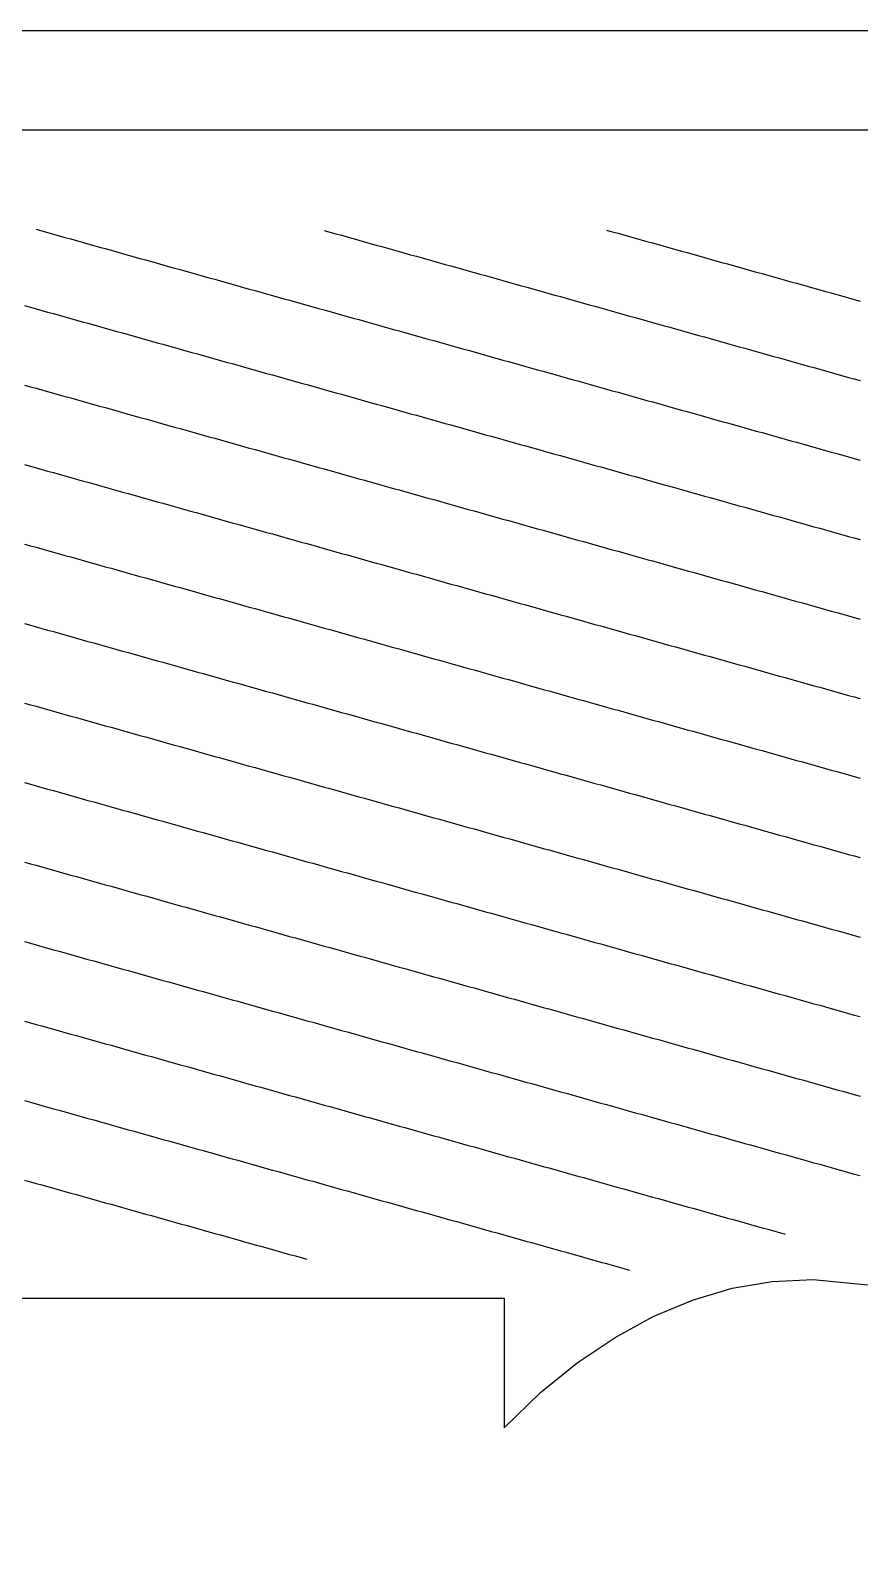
# Model space of a CAD drawing. Header units: millimetres. Extents: x 7 to 193, y 7 to 313.
# Drawn here: x 126.2 to 159.6, y 251.9 to 313 of the extents above; entities that cross this region are included whole.
import ezdxf

# ---------------------------------------------------------------- set-up
doc = ezdxf.new("R2010")
doc.units = ezdxf.units.MM
doc.layers.add('STUDY_GUIDES', color=7, linetype='Continuous')
doc.layers.add('STUDY_LETTER_BOUNDARY', color=7, linetype='Continuous')

msp = doc.modelspace()

# ---------------------------------------------------------------- linework, layer by layer
at = {"layer": 'STUDY_GUIDES'}
for points in [[(19, 313), (181, 313)], [(20, 309), (180, 309)], [(126.448, 304.9946), (126.68, 304.9296), (126.912, 304.8646), (127.144, 304.7997), (127.376, 304.7347), (127.608, 304.6698), (127.84, 304.6048), (128.072, 304.5398), (128.304, 304.4749), (128.536, 304.4099), (128.768, 304.345), (129, 304.28), (129.232, 304.215), (129.464, 304.1501), (129.696, 304.0851), (129.928, 304.0202), (130.16, 303.9552), (130.392, 303.8902), (130.624, 303.8253), (130.856, 303.7603), (131.088, 303.6954), (131.32, 303.6304), (131.552, 303.5654), (131.784, 303.5005), (132.016, 303.4355), (132.248, 303.3706), (132.48, 303.3056), (132.712, 303.2406), (132.944, 303.1757), (133.176, 303.1107), (133.408, 303.0458), (133.64, 302.9808), (133.872, 302.9158), (134.104, 302.8509), (134.336, 302.7859), (134.568, 302.721), (134.8, 302.656), (135.032, 302.591), (135.264, 302.5261), (135.496, 302.4611), (135.728, 302.3962), (135.96, 302.3312), (136.192, 302.2662), (136.424, 302.2013), (136.656, 302.1363), (136.888, 302.0714), (137.12, 302.0064), (137.352, 301.9414), (137.584, 301.8765), (137.816, 301.8115), (138.048, 301.7466), (138.28, 301.6816), (138.512, 301.6166), (138.744, 301.5517), (138.976, 301.4867), (139.208, 301.4218), (139.44, 301.3568), (139.672, 301.2918), (139.904, 301.2269), (140.136, 301.1619), (140.368, 301.097), (140.6, 301.032), (140.832, 300.967), (141.064, 300.9021), (141.296, 300.8371), (141.528, 300.7722), (141.76, 300.7072), (141.992, 300.6422), (142.224, 300.5773), (142.456, 300.5123), (142.688, 300.4474), (142.92, 300.3824), (143.152, 300.3174), (143.384, 300.2525), (143.616, 300.1875), (143.848, 300.1226), (144.08, 300.0576), (144.312, 299.9926), (144.544, 299.9277), (144.776, 299.8627), (145.008, 299.7978), (145.24, 299.7328), (145.472, 299.6678), (145.704, 299.6029), (145.936, 299.5379), (146.168, 299.473), (146.4, 299.408), (146.632, 299.343), (146.864, 299.2781), (147.096, 299.2131), (147.328, 299.1482), (147.56, 299.0832), (147.792, 299.0182), (148.024, 298.9533), (148.256, 298.8883), (148.488, 298.8234), (148.72, 298.7584), (148.952, 298.6934), (149.184, 298.6285), (149.416, 298.5635), (149.648, 298.4986), (149.88, 298.4336), (150.112, 298.3686), (150.344, 298.3037), (150.576, 298.2387), (150.808, 298.1738), (151.04, 298.1088), (151.272, 298.0438), (151.504, 297.9789), (151.736, 297.9139), (151.968, 297.849), (152.2, 297.784), (152.432, 297.719), (152.664, 297.6541), (152.896, 297.5891), (153.128, 297.5242), (153.36, 297.4592), (153.592, 297.3942), (153.824, 297.3293), (154.056, 297.2643), (154.288, 297.1994), (154.52, 297.1344), (154.752, 297.0694), (154.984, 297.0045), (155.216, 296.9395), (155.448, 296.8746), (155.68, 296.8096), (155.912, 296.7446), (156.144, 296.6797), (156.376, 296.6147), (156.608, 296.5498), (156.84, 296.4848), (157.072, 296.4198), (157.304, 296.3549), (157.536, 296.2899), (157.768, 296.225), (158, 296.16), (158.232, 296.095), (158.464, 296.0301), (158.696, 295.9651), (158.928, 295.9002), (159.16, 295.8352), (159.392, 295.7702), (159.624, 295.7053)], [(138.048, 304.9466), (138.28, 304.8816), (138.512, 304.8166), (138.744, 304.7517), (138.976, 304.6867), (139.208, 304.6218), (139.44, 304.5568), (139.672, 304.4918), (139.904, 304.4269), (140.136, 304.3619), (140.368, 304.297), (140.6, 304.232), (140.832, 304.167), (141.064, 304.1021), (141.296, 304.0371), (141.528, 303.9722), (141.76, 303.9072), (141.992, 303.8422), (142.224, 303.7773), (142.456, 303.7123), (142.688, 303.6474), (142.92, 303.5824), (143.152, 303.5174), (143.384, 303.4525), (143.616, 303.3875), (143.848, 303.3226), (144.08, 303.2576), (144.312, 303.1926), (144.544, 303.1277), (144.776, 303.0627), (145.008, 302.9978), (145.24, 302.9328), (145.472, 302.8678), (145.704, 302.8029), (145.936, 302.7379), (146.168, 302.673), (146.4, 302.608), (146.632, 302.543), (146.864, 302.4781), (147.096, 302.4131), (147.328, 302.3482), (147.56, 302.2832), (147.792, 302.2182), (148.024, 302.1533), (148.256, 302.0883), (148.488, 302.0234), (148.72, 301.9584), (148.952, 301.8934), (149.184, 301.8285), (149.416, 301.7635), (149.648, 301.6986), (149.88, 301.6336), (150.112, 301.5686), (150.344, 301.5037), (150.576, 301.4387), (150.808, 301.3738), (151.04, 301.3088), (151.272, 301.2438), (151.504, 301.1789), (151.736, 301.1139), (151.968, 301.049), (152.2, 300.984), (152.432, 300.919), (152.664, 300.8541), (152.896, 300.7891), (153.128, 300.7242), (153.36, 300.6592), (153.592, 300.5942), (153.824, 300.5293), (154.056, 300.4643), (154.288, 300.3994), (154.52, 300.3344), (154.752, 300.2694), (154.984, 300.2045), (155.216, 300.1395), (155.448, 300.0746), (155.68, 300.0096), (155.912, 299.9446), (156.144, 299.8797), (156.376, 299.8147), (156.608, 299.7498), (156.84, 299.6848), (157.072, 299.6198), (157.304, 299.5549), (157.536, 299.4899), (157.768, 299.425), (158, 299.36), (158.232, 299.295), (158.464, 299.2301), (158.696, 299.1651), (158.928, 299.1002), (159.16, 299.0352), (159.392, 298.9702), (159.624, 298.9053)], [(149.416, 304.9635), (149.648, 304.8986), (149.88, 304.8336), (150.112, 304.7686), (150.344, 304.7037), (150.576, 304.6387), (150.808, 304.5738), (151.04, 304.5088), (151.272, 304.4438), (151.504, 304.3789), (151.736, 304.3139), (151.968, 304.249), (152.2, 304.184), (152.432, 304.119), (152.664, 304.0541), (152.896, 303.9891), (153.128, 303.9242), (153.36, 303.8592), (153.592, 303.7942), (153.824, 303.7293), (154.056, 303.6643), (154.288, 303.5994), (154.52, 303.5344), (154.752, 303.4694), (154.984, 303.4045), (155.216, 303.3395), (155.448, 303.2746), (155.68, 303.2096), (155.912, 303.1446), (156.144, 303.0797), (156.376, 303.0147), (156.608, 302.9498), (156.84, 302.8848), (157.072, 302.8198), (157.304, 302.7549), (157.536, 302.6899), (157.768, 302.625), (158, 302.56), (158.232, 302.495), (158.464, 302.4301), (158.696, 302.3651), (158.928, 302.3002), (159.16, 302.2352), (159.392, 302.1702), (159.624, 302.1053)], [(125.984, 301.9245), (126.216, 301.8595), (126.448, 301.7946), (126.68, 301.7296), (126.912, 301.6646), (127.144, 301.5997), (127.376, 301.5347), (127.608, 301.4698), (127.84, 301.4048), (128.072, 301.3398), (128.304, 301.2749), (128.536, 301.2099), (128.768, 301.145), (129, 301.08), (129.232, 301.015), (129.464, 300.9501), (129.696, 300.8851), (129.928, 300.8202), (130.16, 300.7552), (130.392, 300.6902), (130.624, 300.6253), (130.856, 300.5603), (131.088, 300.4954), (131.32, 300.4304), (131.552, 300.3654), (131.784, 300.3005), (132.016, 300.2355), (132.248, 300.1706), (132.48, 300.1056), (132.712, 300.0406), (132.944, 299.9757), (133.176, 299.9107), (133.408, 299.8458), (133.64, 299.7808), (133.872, 299.7158), (134.104, 299.6509), (134.336, 299.5859), (134.568, 299.521), (134.8, 299.456), (135.032, 299.391), (135.264, 299.3261), (135.496, 299.2611), (135.728, 299.1962), (135.96, 299.1312), (136.192, 299.0662), (136.424, 299.0013), (136.656, 298.9363), (136.888, 298.8714), (137.12, 298.8064), (137.352, 298.7414), (137.584, 298.6765), (137.816, 298.6115), (138.048, 298.5466), (138.28, 298.4816), (138.512, 298.4166), (138.744, 298.3517), (138.976, 298.2867), (139.208, 298.2218), (139.44, 298.1568), (139.672, 298.0918), (139.904, 298.0269), (140.136, 297.9619), (140.368, 297.897), (140.6, 297.832), (140.832, 297.767), (141.064, 297.7021), (141.296, 297.6371), (141.528, 297.5722), (141.76, 297.5072), (141.992, 297.4422), (142.224, 297.3773), (142.456, 297.3123), (142.688, 297.2474), (142.92, 297.1824), (143.152, 297.1174), (143.384, 297.0525), (143.616, 296.9875), (143.848, 296.9226), (144.08, 296.8576), (144.312, 296.7926), (144.544, 296.7277), (144.776, 296.6627), (145.008, 296.5978), (145.24, 296.5328), (145.472, 296.4678), (145.704, 296.4029), (145.936, 296.3379), (146.168, 296.273), (146.4, 296.208), (146.632, 296.143), (146.864, 296.0781), (147.096, 296.0131), (147.328, 295.9482), (147.56, 295.8832), (147.792, 295.8182), (148.024, 295.7533), (148.256, 295.6883), (148.488, 295.6234), (148.72, 295.5584), (148.952, 295.4934), (149.184, 295.4285), (149.416, 295.3635), (149.648, 295.2986), (149.88, 295.2336), (150.112, 295.1686), (150.344, 295.1037), (150.576, 295.0387), (150.808, 294.9738), (151.04, 294.9088), (151.272, 294.8438), (151.504, 294.7789), (151.736, 294.7139), (151.968, 294.649), (152.2, 294.584), (152.432, 294.519), (152.664, 294.4541), (152.896, 294.3891), (153.128, 294.3242), (153.36, 294.2592), (153.592, 294.1942), (153.824, 294.1293), (154.056, 294.0643), (154.288, 293.9994), (154.52, 293.9344), (154.752, 293.8694), (154.984, 293.8045), (155.216, 293.7395), (155.448, 293.6746), (155.68, 293.6096), (155.912, 293.5446), (156.144, 293.4797), (156.376, 293.4147), (156.608, 293.3498), (156.84, 293.2848), (157.072, 293.2198), (157.304, 293.1549), (157.536, 293.0899), (157.768, 293.025), (158, 292.96), (158.232, 292.895), (158.464, 292.8301), (158.696, 292.7651), (158.928, 292.7002), (159.16, 292.6352), (159.392, 292.5702), (159.624, 292.5053)], [(125.984, 298.7245), (126.216, 298.6595), (126.448, 298.5946), (126.68, 298.5296), (126.912, 298.4646), (127.144, 298.3997), (127.376, 298.3347), (127.608, 298.2698), (127.84, 298.2048), (128.072, 298.1398), (128.304, 298.0749), (128.536, 298.0099), (128.768, 297.945), (129, 297.88), (129.232, 297.815), (129.464, 297.7501), (129.696, 297.6851), (129.928, 297.6202), (130.16, 297.5552), (130.392, 297.4902), (130.624, 297.4253), (130.856, 297.3603), (131.088, 297.2954), (131.32, 297.2304), (131.552, 297.1654), (131.784, 297.1005), (132.016, 297.0355), (132.248, 296.9706), (132.48, 296.9056), (132.712, 296.8406), (132.944, 296.7757), (133.176, 296.7107), (133.408, 296.6458), (133.64, 296.5808), (133.872, 296.5158), (134.104, 296.4509), (134.336, 296.3859), (134.568, 296.321), (134.8, 296.256), (135.032, 296.191), (135.264, 296.1261), (135.496, 296.0611), (135.728, 295.9962), (135.96, 295.9312), (136.192, 295.8662), (136.424, 295.8013), (136.656, 295.7363), (136.888, 295.6714), (137.12, 295.6064), (137.352, 295.5414), (137.584, 295.4765), (137.816, 295.4115), (138.048, 295.3466), (138.28, 295.2816), (138.512, 295.2166), (138.744, 295.1517), (138.976, 295.0867), (139.208, 295.0218), (139.44, 294.9568), (139.672, 294.8918), (139.904, 294.8269), (140.136, 294.7619), (140.368, 294.697), (140.6, 294.632), (140.832, 294.567), (141.064, 294.5021), (141.296, 294.4371), (141.528, 294.3722), (141.76, 294.3072), (141.992, 294.2422), (142.224, 294.1773), (142.456, 294.1123), (142.688, 294.0474), (142.92, 293.9824), (143.152, 293.9174), (143.384, 293.8525), (143.616, 293.7875), (143.848, 293.7226), (144.08, 293.6576), (144.312, 293.5926), (144.544, 293.5277), (144.776, 293.4627), (145.008, 293.3978), (145.24, 293.3328), (145.472, 293.2678), (145.704, 293.2029), (145.936, 293.1379), (146.168, 293.073), (146.4, 293.008), (146.632, 292.943), (146.864, 292.8781), (147.096, 292.8131), (147.328, 292.7482), (147.56, 292.6832), (147.792, 292.6182), (148.024, 292.5533), (148.256, 292.4883), (148.488, 292.4234), (148.72, 292.3584), (148.952, 292.2934), (149.184, 292.2285), (149.416, 292.1635), (149.648, 292.0986), (149.88, 292.0336), (150.112, 291.9686), (150.344, 291.9037), (150.576, 291.8387), (150.808, 291.7738), (151.04, 291.7088), (151.272, 291.6438), (151.504, 291.5789), (151.736, 291.5139), (151.968, 291.449), (152.2, 291.384), (152.432, 291.319), (152.664, 291.2541), (152.896, 291.1891), (153.128, 291.1242), (153.36, 291.0592), (153.592, 290.9942), (153.824, 290.9293), (154.056, 290.8643), (154.288, 290.7994), (154.52, 290.7344), (154.752, 290.6694), (154.984, 290.6045), (155.216, 290.5395), (155.448, 290.4746), (155.68, 290.4096), (155.912, 290.3446), (156.144, 290.2797), (156.376, 290.2147), (156.608, 290.1498), (156.84, 290.0848), (157.072, 290.0198), (157.304, 289.9549), (157.536, 289.8899), (157.768, 289.825), (158, 289.76), (158.232, 289.695), (158.464, 289.6301), (158.696, 289.5651), (158.928, 289.5002), (159.16, 289.4352), (159.392, 289.3702), (159.624, 289.3053)], [(125.984, 295.5245), (126.216, 295.4595), (126.448, 295.3946), (126.68, 295.3296), (126.912, 295.2646), (127.144, 295.1997), (127.376, 295.1347), (127.608, 295.0698), (127.84, 295.0048), (128.072, 294.9398), (128.304, 294.8749), (128.536, 294.8099), (128.768, 294.745), (129, 294.68), (129.232, 294.615), (129.464, 294.5501), (129.696, 294.4851), (129.928, 294.4202), (130.16, 294.3552), (130.392, 294.2902), (130.624, 294.2253), (130.856, 294.1603), (131.088, 294.0954), (131.32, 294.0304), (131.552, 293.9654), (131.784, 293.9005), (132.016, 293.8355), (132.248, 293.7706), (132.48, 293.7056), (132.712, 293.6406), (132.944, 293.5757), (133.176, 293.5107), (133.408, 293.4458), (133.64, 293.3808), (133.872, 293.3158), (134.104, 293.2509), (134.336, 293.1859), (134.568, 293.121), (134.8, 293.056), (135.032, 292.991), (135.264, 292.9261), (135.496, 292.8611), (135.728, 292.7962), (135.96, 292.7312), (136.192, 292.6662), (136.424, 292.6013), (136.656, 292.5363), (136.888, 292.4714), (137.12, 292.4064), (137.352, 292.3414), (137.584, 292.2765), (137.816, 292.2115), (138.048, 292.1466), (138.28, 292.0816), (138.512, 292.0166), (138.744, 291.9517), (138.976, 291.8867), (139.208, 291.8218), (139.44, 291.7568), (139.672, 291.6918), (139.904, 291.6269), (140.136, 291.5619), (140.368, 291.497), (140.6, 291.432), (140.832, 291.367), (141.064, 291.3021), (141.296, 291.2371), (141.528, 291.1722), (141.76, 291.1072), (141.992, 291.0422), (142.224, 290.9773), (142.456, 290.9123), (142.688, 290.8474), (142.92, 290.7824), (143.152, 290.7174), (143.384, 290.6525), (143.616, 290.5875), (143.848, 290.5226), (144.08, 290.4576), (144.312, 290.3926), (144.544, 290.3277), (144.776, 290.2627), (145.008, 290.1978), (145.24, 290.1328), (145.472, 290.0678), (145.704, 290.0029), (145.936, 289.9379), (146.168, 289.873), (146.4, 289.808), (146.632, 289.743), (146.864, 289.6781), (147.096, 289.6131), (147.328, 289.5482), (147.56, 289.4832), (147.792, 289.4182), (148.024, 289.3533), (148.256, 289.2883), (148.488, 289.2234), (148.72, 289.1584), (148.952, 289.0934), (149.184, 289.0285), (149.416, 288.9635), (149.648, 288.8986), (149.88, 288.8336), (150.112, 288.7686), (150.344, 288.7037), (150.576, 288.6387), (150.808, 288.5738), (151.04, 288.5088), (151.272, 288.4438), (151.504, 288.3789), (151.736, 288.3139), (151.968, 288.249), (152.2, 288.184), (152.432, 288.119), (152.664, 288.0541), (152.896, 287.9891), (153.128, 287.9242), (153.36, 287.8592), (153.592, 287.7942), (153.824, 287.7293), (154.056, 287.6643), (154.288, 287.5994), (154.52, 287.5344), (154.752, 287.4694), (154.984, 287.4045), (155.216, 287.3395), (155.448, 287.2746), (155.68, 287.2096), (155.912, 287.1446), (156.144, 287.0797), (156.376, 287.0147), (156.608, 286.9498), (156.84, 286.8848), (157.072, 286.8198), (157.304, 286.7549), (157.536, 286.6899), (157.768, 286.625), (158, 286.56), (158.232, 286.495), (158.464, 286.4301), (158.696, 286.3651), (158.928, 286.3002), (159.16, 286.2352), (159.392, 286.1702), (159.624, 286.1053)], [(125.984, 292.3245), (126.216, 292.2595), (126.448, 292.1946), (126.68, 292.1296), (126.912, 292.0646), (127.144, 291.9997), (127.376, 291.9347), (127.608, 291.8698), (127.84, 291.8048), (128.072, 291.7398), (128.304, 291.6749), (128.536, 291.6099), (128.768, 291.545), (129, 291.48), (129.232, 291.415), (129.464, 291.3501), (129.696, 291.2851), (129.928, 291.2202), (130.16, 291.1552), (130.392, 291.0902), (130.624, 291.0253), (130.856, 290.9603), (131.088, 290.8954), (131.32, 290.8304), (131.552, 290.7654), (131.784, 290.7005), (132.016, 290.6355), (132.248, 290.5706), (132.48, 290.5056), (132.712, 290.4406), (132.944, 290.3757), (133.176, 290.3107), (133.408, 290.2458), (133.64, 290.1808), (133.872, 290.1158), (134.104, 290.0509), (134.336, 289.9859), (134.568, 289.921), (134.8, 289.856), (135.032, 289.791), (135.264, 289.7261), (135.496, 289.6611), (135.728, 289.5962), (135.96, 289.5312), (136.192, 289.4662), (136.424, 289.4013), (136.656, 289.3363), (136.888, 289.2714), (137.12, 289.2064), (137.352, 289.1414), (137.584, 289.0765), (137.816, 289.0115), (138.048, 288.9466), (138.28, 288.8816), (138.512, 288.8166), (138.744, 288.7517), (138.976, 288.6867), (139.208, 288.6218), (139.44, 288.5568), (139.672, 288.4918), (139.904, 288.4269), (140.136, 288.3619), (140.368, 288.297), (140.6, 288.232), (140.832, 288.167), (141.064, 288.1021), (141.296, 288.0371), (141.528, 287.9722), (141.76, 287.9072), (141.992, 287.8422), (142.224, 287.7773), (142.456, 287.7123), (142.688, 287.6474), (142.92, 287.5824), (143.152, 287.5174), (143.384, 287.4525), (143.616, 287.3875), (143.848, 287.3226), (144.08, 287.2576), (144.312, 287.1926), (144.544, 287.1277), (144.776, 287.0627), (145.008, 286.9978), (145.24, 286.9328), (145.472, 286.8678), (145.704, 286.8029), (145.936, 286.7379), (146.168, 286.673), (146.4, 286.608), (146.632, 286.543), (146.864, 286.4781), (147.096, 286.4131), (147.328, 286.3482), (147.56, 286.2832), (147.792, 286.2182), (148.024, 286.1533), (148.256, 286.0883), (148.488, 286.0234), (148.72, 285.9584), (148.952, 285.8934), (149.184, 285.8285), (149.416, 285.7635), (149.648, 285.6986), (149.88, 285.6336), (150.112, 285.5686), (150.344, 285.5037), (150.576, 285.4387), (150.808, 285.3738), (151.04, 285.3088), (151.272, 285.2438), (151.504, 285.1789), (151.736, 285.1139), (151.968, 285.049), (152.2, 284.984), (152.432, 284.919), (152.664, 284.8541), (152.896, 284.7891), (153.128, 284.7242), (153.36, 284.6592), (153.592, 284.5942), (153.824, 284.5293), (154.056, 284.4643), (154.288, 284.3994), (154.52, 284.3344), (154.752, 284.2694), (154.984, 284.2045), (155.216, 284.1395), (155.448, 284.0746), (155.68, 284.0096), (155.912, 283.9446), (156.144, 283.8797), (156.376, 283.8147), (156.608, 283.7498), (156.84, 283.6848), (157.072, 283.6198), (157.304, 283.5549), (157.536, 283.4899), (157.768, 283.425), (158, 283.36), (158.232, 283.295), (158.464, 283.2301), (158.696, 283.1651), (158.928, 283.1002), (159.16, 283.0352), (159.392, 282.9702), (159.624, 282.9053)], [(125.984, 289.1245), (126.216, 289.0595), (126.448, 288.9946), (126.68, 288.9296), (126.912, 288.8646), (127.144, 288.7997), (127.376, 288.7347), (127.608, 288.6698), (127.84, 288.6048), (128.072, 288.5398), (128.304, 288.4749), (128.536, 288.4099), (128.768, 288.345), (129, 288.28), (129.232, 288.215), (129.464, 288.1501), (129.696, 288.0851), (129.928, 288.0202), (130.16, 287.9552), (130.392, 287.8902), (130.624, 287.8253), (130.856, 287.7603), (131.088, 287.6954), (131.32, 287.6304), (131.552, 287.5654), (131.784, 287.5005), (132.016, 287.4355), (132.248, 287.3706), (132.48, 287.3056), (132.712, 287.2406), (132.944, 287.1757), (133.176, 287.1107), (133.408, 287.0458), (133.64, 286.9808), (133.872, 286.9158), (134.104, 286.8509), (134.336, 286.7859), (134.568, 286.721), (134.8, 286.656), (135.032, 286.591), (135.264, 286.5261), (135.496, 286.4611), (135.728, 286.3962), (135.96, 286.3312), (136.192, 286.2662), (136.424, 286.2013), (136.656, 286.1363), (136.888, 286.0714), (137.12, 286.0064), (137.352, 285.9414), (137.584, 285.8765), (137.816, 285.8115), (138.048, 285.7466), (138.28, 285.6816), (138.512, 285.6166), (138.744, 285.5517), (138.976, 285.4867), (139.208, 285.4218), (139.44, 285.3568), (139.672, 285.2918), (139.904, 285.2269), (140.136, 285.1619), (140.368, 285.097), (140.6, 285.032), (140.832, 284.967), (141.064, 284.9021), (141.296, 284.8371), (141.528, 284.7722), (141.76, 284.7072), (141.992, 284.6422), (142.224, 284.5773), (142.456, 284.5123), (142.688, 284.4474), (142.92, 284.3824), (143.152, 284.3174), (143.384, 284.2525), (143.616, 284.1875), (143.848, 284.1226), (144.08, 284.0576), (144.312, 283.9926), (144.544, 283.9277), (144.776, 283.8627), (145.008, 283.7978), (145.24, 283.7328), (145.472, 283.6678), (145.704, 283.6029), (145.936, 283.5379), (146.168, 283.473), (146.4, 283.408), (146.632, 283.343), (146.864, 283.2781), (147.096, 283.2131), (147.328, 283.1482), (147.56, 283.0832), (147.792, 283.0182), (148.024, 282.9533), (148.256, 282.8883), (148.488, 282.8234), (148.72, 282.7584), (148.952, 282.6934), (149.184, 282.6285), (149.416, 282.5635), (149.648, 282.4986), (149.88, 282.4336), (150.112, 282.3686), (150.344, 282.3037), (150.576, 282.2387), (150.808, 282.1738), (151.04, 282.1088), (151.272, 282.0438), (151.504, 281.9789), (151.736, 281.9139), (151.968, 281.849), (152.2, 281.784), (152.432, 281.719), (152.664, 281.6541), (152.896, 281.5891), (153.128, 281.5242), (153.36, 281.4592), (153.592, 281.3942), (153.824, 281.3293), (154.056, 281.2643), (154.288, 281.1994), (154.52, 281.1344), (154.752, 281.0694), (154.984, 281.0045), (155.216, 280.9395), (155.448, 280.8746), (155.68, 280.8096), (155.912, 280.7446), (156.144, 280.6797), (156.376, 280.6147), (156.608, 280.5498), (156.84, 280.4848), (157.072, 280.4198), (157.304, 280.3549), (157.536, 280.2899), (157.768, 280.225), (158, 280.16), (158.232, 280.095), (158.464, 280.0301), (158.696, 279.9651), (158.928, 279.9002), (159.16, 279.8352), (159.392, 279.7702), (159.624, 279.7053)], [(125.984, 285.9245), (126.216, 285.8595), (126.448, 285.7946), (126.68, 285.7296), (126.912, 285.6646), (127.144, 285.5997), (127.376, 285.5347), (127.608, 285.4698), (127.84, 285.4048), (128.072, 285.3398), (128.304, 285.2749), (128.536, 285.2099), (128.768, 285.145), (129, 285.08), (129.232, 285.015), (129.464, 284.9501), (129.696, 284.8851), (129.928, 284.8202), (130.16, 284.7552), (130.392, 284.6902), (130.624, 284.6253), (130.856, 284.5603), (131.088, 284.4954), (131.32, 284.4304), (131.552, 284.3654), (131.784, 284.3005), (132.016, 284.2355), (132.248, 284.1706), (132.48, 284.1056), (132.712, 284.0406), (132.944, 283.9757), (133.176, 283.9107), (133.408, 283.8458), (133.64, 283.7808), (133.872, 283.7158), (134.104, 283.6509), (134.336, 283.5859), (134.568, 283.521), (134.8, 283.456), (135.032, 283.391), (135.264, 283.3261), (135.496, 283.2611), (135.728, 283.1962), (135.96, 283.1312), (136.192, 283.0662), (136.424, 283.0013), (136.656, 282.9363), (136.888, 282.8714), (137.12, 282.8064), (137.352, 282.7414), (137.584, 282.6765), (137.816, 282.6115), (138.048, 282.5466), (138.28, 282.4816), (138.512, 282.4166), (138.744, 282.3517), (138.976, 282.2867), (139.208, 282.2218), (139.44, 282.1568), (139.672, 282.0918), (139.904, 282.0269), (140.136, 281.9619), (140.368, 281.897), (140.6, 281.832), (140.832, 281.767), (141.064, 281.7021), (141.296, 281.6371), (141.528, 281.5722), (141.76, 281.5072), (141.992, 281.4422), (142.224, 281.3773), (142.456, 281.3123), (142.688, 281.2474), (142.92, 281.1824), (143.152, 281.1174), (143.384, 281.0525), (143.616, 280.9875), (143.848, 280.9226), (144.08, 280.8576), (144.312, 280.7926), (144.544, 280.7277), (144.776, 280.6627), (145.008, 280.5978), (145.24, 280.5328), (145.472, 280.4678), (145.704, 280.4029), (145.936, 280.3379), (146.168, 280.273), (146.4, 280.208), (146.632, 280.143), (146.864, 280.0781), (147.096, 280.0131), (147.328, 279.9482), (147.56, 279.8832), (147.792, 279.8182), (148.024, 279.7533), (148.256, 279.6883), (148.488, 279.6234), (148.72, 279.5584), (148.952, 279.4934), (149.184, 279.4285), (149.416, 279.3635), (149.648, 279.2986), (149.88, 279.2336), (150.112, 279.1686), (150.344, 279.1037), (150.576, 279.0387), (150.808, 278.9738), (151.04, 278.9088), (151.272, 278.8438), (151.504, 278.7789), (151.736, 278.7139), (151.968, 278.649), (152.2, 278.584), (152.432, 278.519), (152.664, 278.4541), (152.896, 278.3891), (153.128, 278.3242), (153.36, 278.2592), (153.592, 278.1942), (153.824, 278.1293), (154.056, 278.0643), (154.288, 277.9994), (154.52, 277.9344), (154.752, 277.8694), (154.984, 277.8045), (155.216, 277.7395), (155.448, 277.6746), (155.68, 277.6096), (155.912, 277.5446), (156.144, 277.4797), (156.376, 277.4147), (156.608, 277.3498), (156.84, 277.2848), (157.072, 277.2198), (157.304, 277.1549), (157.536, 277.0899), (157.768, 277.025), (158, 276.96), (158.232, 276.895), (158.464, 276.8301), (158.696, 276.7651), (158.928, 276.7002), (159.16, 276.6352), (159.392, 276.5702), (159.624, 276.5053)], [(125.984, 282.7245), (126.216, 282.6595), (126.448, 282.5946), (126.68, 282.5296), (126.912, 282.4646), (127.144, 282.3997), (127.376, 282.3347), (127.608, 282.2698), (127.84, 282.2048), (128.072, 282.1398), (128.304, 282.0749), (128.536, 282.0099), (128.768, 281.945), (129, 281.88), (129.232, 281.815), (129.464, 281.7501), (129.696, 281.6851), (129.928, 281.6202), (130.16, 281.5552), (130.392, 281.4902), (130.624, 281.4253), (130.856, 281.3603), (131.088, 281.2954), (131.32, 281.2304), (131.552, 281.1654), (131.784, 281.1005), (132.016, 281.0355), (132.248, 280.9706), (132.48, 280.9056), (132.712, 280.8406), (132.944, 280.7757), (133.176, 280.7107), (133.408, 280.6458), (133.64, 280.5808), (133.872, 280.5158), (134.104, 280.4509), (134.336, 280.3859), (134.568, 280.321), (134.8, 280.256), (135.032, 280.191), (135.264, 280.1261), (135.496, 280.0611), (135.728, 279.9962), (135.96, 279.9312), (136.192, 279.8662), (136.424, 279.8013), (136.656, 279.7363), (136.888, 279.6714), (137.12, 279.6064), (137.352, 279.5414), (137.584, 279.4765), (137.816, 279.4115), (138.048, 279.3466), (138.28, 279.2816), (138.512, 279.2166), (138.744, 279.1517), (138.976, 279.0867), (139.208, 279.0218), (139.44, 278.9568), (139.672, 278.8918), (139.904, 278.8269), (140.136, 278.7619), (140.368, 278.697), (140.6, 278.632), (140.832, 278.567), (141.064, 278.5021), (141.296, 278.4371), (141.528, 278.3722), (141.76, 278.3072), (141.992, 278.2422), (142.224, 278.1773), (142.456, 278.1123), (142.688, 278.0474), (142.92, 277.9824), (143.152, 277.9174), (143.384, 277.8525), (143.616, 277.7875), (143.848, 277.7226), (144.08, 277.6576), (144.312, 277.5926), (144.544, 277.5277), (144.776, 277.4627), (145.008, 277.3978), (145.24, 277.3328), (145.472, 277.2678), (145.704, 277.2029), (145.936, 277.1379), (146.168, 277.073), (146.4, 277.008), (146.632, 276.943), (146.864, 276.8781), (147.096, 276.8131), (147.328, 276.7482), (147.56, 276.6832), (147.792, 276.6182), (148.024, 276.5533), (148.256, 276.4883), (148.488, 276.4234), (148.72, 276.3584), (148.952, 276.2934), (149.184, 276.2285), (149.416, 276.1635), (149.648, 276.0986), (149.88, 276.0336), (150.112, 275.9686), (150.344, 275.9037), (150.576, 275.8387), (150.808, 275.7738), (151.04, 275.7088), (151.272, 275.6438), (151.504, 275.5789), (151.736, 275.5139), (151.968, 275.449), (152.2, 275.384), (152.432, 275.319), (152.664, 275.2541), (152.896, 275.1891), (153.128, 275.1242), (153.36, 275.0592), (153.592, 274.9942), (153.824, 274.9293), (154.056, 274.8643), (154.288, 274.7994), (154.52, 274.7344), (154.752, 274.6694), (154.984, 274.6045), (155.216, 274.5395), (155.448, 274.4746), (155.68, 274.4096), (155.912, 274.3446), (156.144, 274.2797), (156.376, 274.2147), (156.608, 274.1498), (156.84, 274.0848), (157.072, 274.0198), (157.304, 273.9549), (157.536, 273.8899), (157.768, 273.825), (158, 273.76), (158.232, 273.695), (158.464, 273.6301), (158.696, 273.5651), (158.928, 273.5002), (159.16, 273.4352), (159.392, 273.3702), (159.624, 273.3053)], [(125.984, 279.5245), (126.216, 279.4595), (126.448, 279.3946), (126.68, 279.3296), (126.912, 279.2646), (127.144, 279.1997), (127.376, 279.1347), (127.608, 279.0698), (127.84, 279.0048), (128.072, 278.9398), (128.304, 278.8749), (128.536, 278.8099), (128.768, 278.745), (129, 278.68), (129.232, 278.615), (129.464, 278.5501), (129.696, 278.4851), (129.928, 278.4202), (130.16, 278.3552), (130.392, 278.2902), (130.624, 278.2253), (130.856, 278.1603), (131.088, 278.0954), (131.32, 278.0304), (131.552, 277.9654), (131.784, 277.9005), (132.016, 277.8355), (132.248, 277.7706), (132.48, 277.7056), (132.712, 277.6406), (132.944, 277.5757), (133.176, 277.5107), (133.408, 277.4458), (133.64, 277.3808), (133.872, 277.3158), (134.104, 277.2509), (134.336, 277.1859), (134.568, 277.121), (134.8, 277.056), (135.032, 276.991), (135.264, 276.9261), (135.496, 276.8611), (135.728, 276.7962), (135.96, 276.7312), (136.192, 276.6662), (136.424, 276.6013), (136.656, 276.5363), (136.888, 276.4714), (137.12, 276.4064), (137.352, 276.3414), (137.584, 276.2765), (137.816, 276.2115), (138.048, 276.1466), (138.28, 276.0816), (138.512, 276.0166), (138.744, 275.9517), (138.976, 275.8867), (139.208, 275.8218), (139.44, 275.7568), (139.672, 275.6918), (139.904, 275.6269), (140.136, 275.5619), (140.368, 275.497), (140.6, 275.432), (140.832, 275.367), (141.064, 275.3021), (141.296, 275.2371), (141.528, 275.1722), (141.76, 275.1072), (141.992, 275.0422), (142.224, 274.9773), (142.456, 274.9123), (142.688, 274.8474), (142.92, 274.7824), (143.152, 274.7174), (143.384, 274.6525), (143.616, 274.5875), (143.848, 274.5226), (144.08, 274.4576), (144.312, 274.3926), (144.544, 274.3277), (144.776, 274.2627), (145.008, 274.1978), (145.24, 274.1328), (145.472, 274.0678), (145.704, 274.0029), (145.936, 273.9379), (146.168, 273.873), (146.4, 273.808), (146.632, 273.743), (146.864, 273.6781), (147.096, 273.6131), (147.328, 273.5482), (147.56, 273.4832), (147.792, 273.4182), (148.024, 273.3533), (148.256, 273.2883), (148.488, 273.2234), (148.72, 273.1584), (148.952, 273.0934), (149.184, 273.0285), (149.416, 272.9635), (149.648, 272.8986), (149.88, 272.8336), (150.112, 272.7686), (150.344, 272.7037), (150.576, 272.6387), (150.808, 272.5738), (151.04, 272.5088), (151.272, 272.4438), (151.504, 272.3789), (151.736, 272.3139), (151.968, 272.249), (152.2, 272.184), (152.432, 272.119), (152.664, 272.0541), (152.896, 271.9891), (153.128, 271.9242), (153.36, 271.8592), (153.592, 271.7942), (153.824, 271.7293), (154.056, 271.6643), (154.288, 271.5994), (154.52, 271.5344), (154.752, 271.4694), (154.984, 271.4045), (155.216, 271.3395), (155.448, 271.2746), (155.68, 271.2096), (155.912, 271.1446), (156.144, 271.0797), (156.376, 271.0147), (156.608, 270.9498), (156.84, 270.8848), (157.072, 270.8198), (157.304, 270.7549), (157.536, 270.6899), (157.768, 270.625), (158, 270.56), (158.232, 270.495), (158.464, 270.4301), (158.696, 270.3651), (158.928, 270.3002), (159.16, 270.2352), (159.392, 270.1702), (159.624, 270.1053)], [(125.984, 276.3245), (126.216, 276.2595), (126.448, 276.1946), (126.68, 276.1296), (126.912, 276.0646), (127.144, 275.9997), (127.376, 275.9347), (127.608, 275.8698), (127.84, 275.8048), (128.072, 275.7398), (128.304, 275.6749), (128.536, 275.6099), (128.768, 275.545), (129, 275.48), (129.232, 275.415), (129.464, 275.3501), (129.696, 275.2851), (129.928, 275.2202), (130.16, 275.1552), (130.392, 275.0902), (130.624, 275.0253), (130.856, 274.9603), (131.088, 274.8954), (131.32, 274.8304), (131.552, 274.7654), (131.784, 274.7005), (132.016, 274.6355), (132.248, 274.5706), (132.48, 274.5056), (132.712, 274.4406), (132.944, 274.3757), (133.176, 274.3107), (133.408, 274.2458), (133.64, 274.1808), (133.872, 274.1158), (134.104, 274.0509), (134.336, 273.9859), (134.568, 273.921), (134.8, 273.856), (135.032, 273.791), (135.264, 273.7261), (135.496, 273.6611), (135.728, 273.5962), (135.96, 273.5312), (136.192, 273.4662), (136.424, 273.4013), (136.656, 273.3363), (136.888, 273.2714), (137.12, 273.2064), (137.352, 273.1414), (137.584, 273.0765), (137.816, 273.0115), (138.048, 272.9466), (138.28, 272.8816), (138.512, 272.8166), (138.744, 272.7517), (138.976, 272.6867), (139.208, 272.6218), (139.44, 272.5568), (139.672, 272.4918), (139.904, 272.4269), (140.136, 272.3619), (140.368, 272.297), (140.6, 272.232), (140.832, 272.167), (141.064, 272.1021), (141.296, 272.0371), (141.528, 271.9722), (141.76, 271.9072), (141.992, 271.8422), (142.224, 271.7773), (142.456, 271.7123), (142.688, 271.6474), (142.92, 271.5824), (143.152, 271.5174), (143.384, 271.4525), (143.616, 271.3875), (143.848, 271.3226), (144.08, 271.2576), (144.312, 271.1926), (144.544, 271.1277), (144.776, 271.0627), (145.008, 270.9978), (145.24, 270.9328), (145.472, 270.8678), (145.704, 270.8029), (145.936, 270.7379), (146.168, 270.673), (146.4, 270.608), (146.632, 270.543), (146.864, 270.4781), (147.096, 270.4131), (147.328, 270.3482), (147.56, 270.2832), (147.792, 270.2182), (148.024, 270.1533), (148.256, 270.0883), (148.488, 270.0234), (148.72, 269.9584), (148.952, 269.8934), (149.184, 269.8285), (149.416, 269.7635), (149.648, 269.6986), (149.88, 269.6336), (150.112, 269.5686), (150.344, 269.5037), (150.576, 269.4387), (150.808, 269.3738), (151.04, 269.3088), (151.272, 269.2438), (151.504, 269.1789), (151.736, 269.1139), (151.968, 269.049), (152.2, 268.984), (152.432, 268.919), (152.664, 268.8541), (152.896, 268.7891), (153.128, 268.7242), (153.36, 268.6592), (153.592, 268.5942), (153.824, 268.5293), (154.056, 268.4643), (154.288, 268.3994), (154.52, 268.3344), (154.752, 268.2694), (154.984, 268.2045), (155.216, 268.1395), (155.448, 268.0746), (155.68, 268.0096), (155.912, 267.9446), (156.144, 267.8797), (156.376, 267.8147), (156.608, 267.7498), (156.84, 267.6848), (157.072, 267.6198), (157.304, 267.5549), (157.536, 267.4899), (157.768, 267.425), (158, 267.36), (158.232, 267.295), (158.464, 267.2301), (158.696, 267.1651), (158.928, 267.1002), (159.16, 267.0352), (159.392, 266.9702), (159.624, 266.9053)], [(125.984, 273.1245), (126.216, 273.0595), (126.448, 272.9946), (126.68, 272.9296), (126.912, 272.8646), (127.144, 272.7997), (127.376, 272.7347), (127.608, 272.6698), (127.84, 272.6048), (128.072, 272.5398), (128.304, 272.4749), (128.536, 272.4099), (128.768, 272.345), (129, 272.28), (129.232, 272.215), (129.464, 272.1501), (129.696, 272.0851), (129.928, 272.0202), (130.16, 271.9552), (130.392, 271.8902), (130.624, 271.8253), (130.856, 271.7603), (131.088, 271.6954), (131.32, 271.6304), (131.552, 271.5654), (131.784, 271.5005), (132.016, 271.4355), (132.248, 271.3706), (132.48, 271.3056), (132.712, 271.2406), (132.944, 271.1757), (133.176, 271.1107), (133.408, 271.0458), (133.64, 270.9808), (133.872, 270.9158), (134.104, 270.8509), (134.336, 270.7859), (134.568, 270.721), (134.8, 270.656), (135.032, 270.591), (135.264, 270.5261), (135.496, 270.4611), (135.728, 270.3962), (135.96, 270.3312), (136.192, 270.2662), (136.424, 270.2013), (136.656, 270.1363), (136.888, 270.0714), (137.12, 270.0064), (137.352, 269.9414), (137.584, 269.8765), (137.816, 269.8115), (138.048, 269.7466), (138.28, 269.6816), (138.512, 269.6166), (138.744, 269.5517), (138.976, 269.4867), (139.208, 269.4218), (139.44, 269.3568), (139.672, 269.2918), (139.904, 269.2269), (140.136, 269.1619), (140.368, 269.097), (140.6, 269.032), (140.832, 268.967), (141.064, 268.9021), (141.296, 268.8371), (141.528, 268.7722), (141.76, 268.7072), (141.992, 268.6422), (142.224, 268.5773), (142.456, 268.5123), (142.688, 268.4474), (142.92, 268.3824), (143.152, 268.3174), (143.384, 268.2525), (143.616, 268.1875), (143.848, 268.1226), (144.08, 268.0576), (144.312, 267.9926), (144.544, 267.9277), (144.776, 267.8627), (145.008, 267.7978), (145.24, 267.7328), (145.472, 267.6678), (145.704, 267.6029), (145.936, 267.5379), (146.168, 267.473), (146.4, 267.408), (146.632, 267.343), (146.864, 267.2781), (147.096, 267.2131), (147.328, 267.1482), (147.56, 267.0832), (147.792, 267.0182), (148.024, 266.9533), (148.256, 266.8883), (148.488, 266.8234), (148.72, 266.7584), (148.952, 266.6934), (149.184, 266.6285), (149.416, 266.5635), (149.648, 266.4986), (149.88, 266.4336), (150.112, 266.3686), (150.344, 266.3037), (150.576, 266.2387), (150.808, 266.1738), (151.04, 266.1088), (151.272, 266.0438), (151.504, 265.9789), (151.736, 265.9139), (151.968, 265.849), (152.2, 265.784), (152.432, 265.719), (152.664, 265.6541), (152.896, 265.5891), (153.128, 265.5242), (153.36, 265.4592), (153.592, 265.3942), (153.824, 265.3293), (154.056, 265.2643), (154.288, 265.1994), (154.52, 265.1344), (154.752, 265.0694), (154.984, 265.0045), (155.216, 264.9395), (155.448, 264.8746), (155.68, 264.8096), (155.912, 264.7446), (156.144, 264.6797), (156.376, 264.6147), (156.608, 264.5498)], [(125.984, 269.9245), (126.216, 269.8595), (126.448, 269.7946), (126.68, 269.7296), (126.912, 269.6646), (127.144, 269.5997), (127.376, 269.5347), (127.608, 269.4698), (127.84, 269.4048), (128.072, 269.3398), (128.304, 269.2749), (128.536, 269.2099), (128.768, 269.145), (129, 269.08), (129.232, 269.015), (129.464, 268.9501), (129.696, 268.8851), (129.928, 268.8202), (130.16, 268.7552), (130.392, 268.6902), (130.624, 268.6253), (130.856, 268.5603), (131.088, 268.4954), (131.32, 268.4304), (131.552, 268.3654), (131.784, 268.3005), (132.016, 268.2355), (132.248, 268.1706), (132.48, 268.1056), (132.712, 268.0406), (132.944, 267.9757), (133.176, 267.9107), (133.408, 267.8458), (133.64, 267.7808), (133.872, 267.7158), (134.104, 267.6509), (134.336, 267.5859), (134.568, 267.521), (134.8, 267.456), (135.032, 267.391), (135.264, 267.3261), (135.496, 267.2611), (135.728, 267.1962), (135.96, 267.1312), (136.192, 267.0662), (136.424, 267.0013), (136.656, 266.9363), (136.888, 266.8714), (137.12, 266.8064), (137.352, 266.7414), (137.584, 266.6765), (137.816, 266.6115), (138.048, 266.5466), (138.28, 266.4816), (138.512, 266.4166), (138.744, 266.3517), (138.976, 266.2867), (139.208, 266.2218), (139.44, 266.1568), (139.672, 266.0918), (139.904, 266.0269), (140.136, 265.9619), (140.368, 265.897), (140.6, 265.832), (140.832, 265.767), (141.064, 265.7021), (141.296, 265.6371), (141.528, 265.5722), (141.76, 265.5072), (141.992, 265.4422), (142.224, 265.3773), (142.456, 265.3123), (142.688, 265.2474), (142.92, 265.1824), (143.152, 265.1174), (143.384, 265.0525), (143.616, 264.9875), (143.848, 264.9226), (144.08, 264.8576), (144.312, 264.7926), (144.544, 264.7277), (144.776, 264.6627), (145.008, 264.5978), (145.24, 264.5328), (145.472, 264.4678), (145.704, 264.4029), (145.936, 264.3379), (146.168, 264.273), (146.4, 264.208), (146.632, 264.143), (146.864, 264.0781), (147.096, 264.0131), (147.328, 263.9482), (147.56, 263.8832), (147.792, 263.8182), (148.024, 263.7533), (148.256, 263.6883), (148.488, 263.6234), (148.72, 263.5584), (148.952, 263.4934), (149.184, 263.4285), (149.416, 263.3635), (149.648, 263.2986), (149.88, 263.2336), (150.112, 263.1686), (150.344, 263.1037)], [(125.984, 266.7245), (126.216, 266.6595), (126.448, 266.5946), (126.68, 266.5296), (126.912, 266.4646), (127.144, 266.3997), (127.376, 266.3347), (127.608, 266.2698), (127.84, 266.2048), (128.072, 266.1398), (128.304, 266.0749), (128.536, 266.0099), (128.768, 265.945), (129, 265.88), (129.232, 265.815), (129.464, 265.7501), (129.696, 265.6851), (129.928, 265.6202), (130.16, 265.5552), (130.392, 265.4902), (130.624, 265.4253), (130.856, 265.3603), (131.088, 265.2954), (131.32, 265.2304), (131.552, 265.1654), (131.784, 265.1005), (132.016, 265.0355), (132.248, 264.9706), (132.48, 264.9056), (132.712, 264.8406), (132.944, 264.7757), (133.176, 264.7107), (133.408, 264.6458), (133.64, 264.5808), (133.872, 264.5158), (134.104, 264.4509), (134.336, 264.3859), (134.568, 264.321), (134.8, 264.256), (135.032, 264.191), (135.264, 264.1261), (135.496, 264.0611), (135.728, 263.9962), (135.96, 263.9312), (136.192, 263.8662), (136.424, 263.8013), (136.656, 263.7363), (136.888, 263.6714), (137.12, 263.6064), (137.352, 263.5414)]]:
    msp.add_lwpolyline(points, dxfattribs=at)
at = {"layer": 'STUDY_LETTER_BOUNDARY'}
msp.add_lwpolyline([(125.61, 249.08), (125.61, 261.98), (145.29, 261.98), (145.29, 256.76), (146.76, 258.17), (148.23, 259.37), (149.76, 260.39), (151.29, 261.23), (152.88, 261.89), (154.47, 262.37), (156.09, 262.64), (157.74, 262.73), (160.47, 262.46), (162.84, 261.65), (164.85, 260.3), (166.5, 258.38), (167.79, 255.86), (168.69, 252.68), (169.23, 248.87)], dxfattribs=at)

doc.saveas('drawing.dxf')
